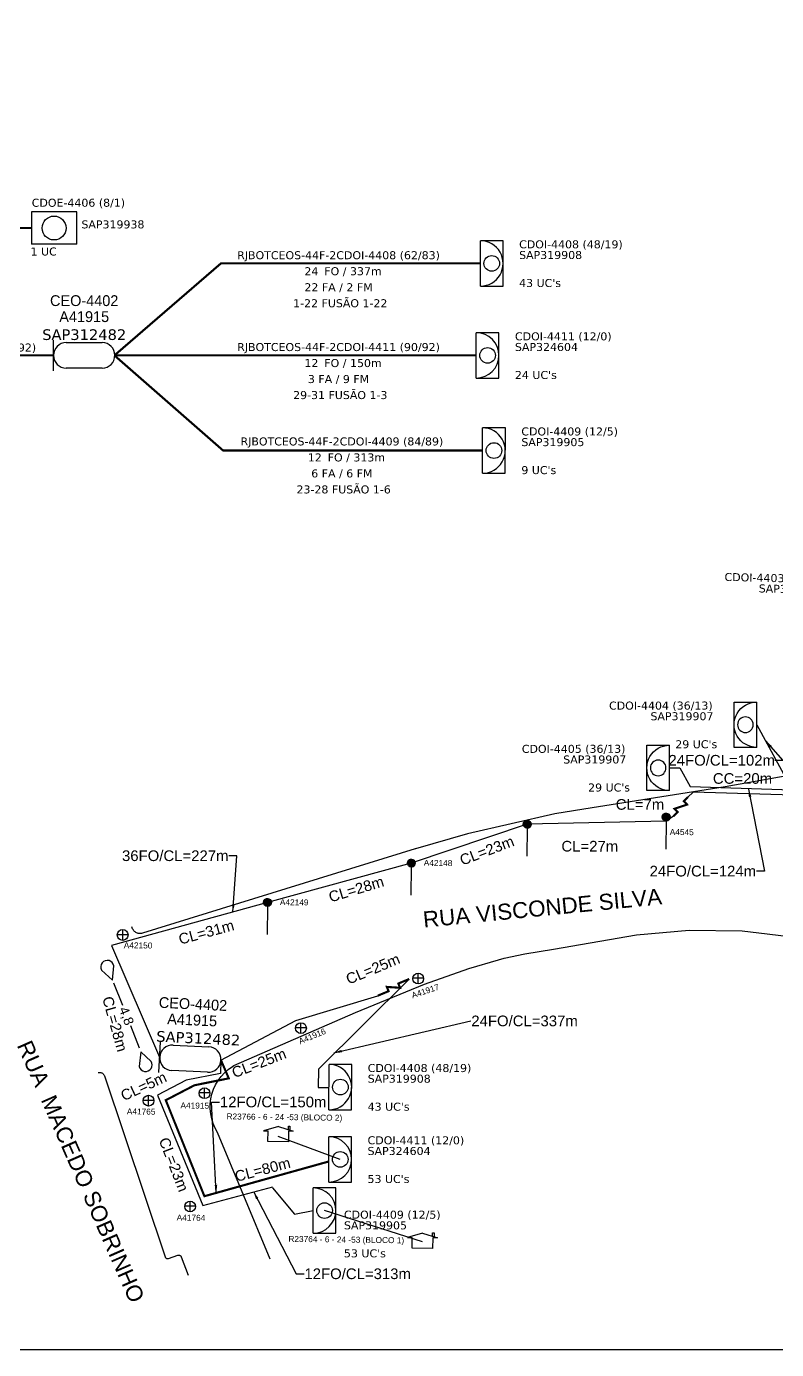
# Model space of a CAD drawing. Extents: x -89 to 749, y 705 to 1299.
# Drawn here: x 402.1 to 589.5, y 705 to 1035.7 of the extents above; entities that cross this region are included whole.
import ezdxf
from ezdxf.enums import TextEntityAlignment as Align

# ---------------------------------------------------------------- set-up
doc = ezdxf.new("R2010")
doc.units = 0
doc.linetypes.add('DIVIDE', pattern=[1.25, 0.5, -0.25, 0, -0.25, 0, -0.25])
for name, color, linetype in [('CAP a instalar', 1, 'Continuous'), ('CD a instalar', 1, 'Continuous'), ('CDO_INTERIOR', 255, 'Continuous'), ('CDOE', 1, 'Continuous'), ('CEO', 1, 'Continuous'), ('GIR_LV_EDIFICIOS', 7, 'Continuous'), ('label_cabos', 7, 'Continuous'), ('LAYOUT', 7, 'Continuous'), ('LEGENDAS_INFRAESTRUTURAS', 7, 'Continuous'), ('MUB_QUADRAS', 253, 'Continuous'), ('NOS_DE_INFRAESTRUTURA', 7, 'Continuous'), ('SEGMENTO_texto', 7, 'Continuous')]:
    doc.layers.add(name, color=color, linetype=linetype)
doc.layers.add('Texto_Cabos', color=1, linetype='Continuous', lineweight=20)
doc.styles.add('ARIAL', font='arial.ttf')
doc.styles.add('siredit', font='verdana.ttf')
doc.styles.get("Standard").update_dxf_attribs({"font": 'arial.ttf'})
doc.styles.add('Style-font000', font='font000.shx')
doc.linetypes.add('FENCELINE1', pattern='A,0.25,-0.1,[133,ltypeshp.shx,S=0.1,R=0,X=-0.1,Y=0],-0.1,1', length=1.45)
doc.dimstyles.get("Standard").update_dxf_attribs({"dimtxt": 0.18, "dimasz": 0.18, "dimexe": 0.18, "dimexo": 0.0625, "dimgap": 0.09, "dimtad": 0, "dimtih": 1, "dimtoh": 1, "dimdec": 4, "dimzin": 0, "dimdsep": 46, "dimtxsty": 'Standard', "dimcen": 0.09, "dimadec": 0, "dimazin": 0, "dimtfac": 1, "dimtdec": 4, "dimtofl": 0, "dimtmove": 0, "dimatfit": 3, "dimfxl": 0, "dimtolj": 1, "dimtzin": 0, "dimarcsym": 0})

# ---------------------------------------------------------------- blocks, each defined once
blk = doc.blocks.new('*X36')
at = {"color": 0}
for p, q in [((-0.679997, 0.416018), (-0.018018, 1.077997)), ((-0.679809, 0.433884), (-0.035884, 1.077809)), ((-0.679715, 0.398622), (-0.000622, 1.077715)), ((-0.67911, 0.452261), (-0.054261, 1.07711)), ((-0.678999, 0.381661), (0.016339, 1.076999)), ((-0.677877, 0.365105), (0.032895, 1.075877)), ((-0.677853, 0.471196), (-0.073196, 1.075853)), ((-0.676376, 0.348929), (0.049071, 1.074376)), ((-0.675978, 0.490748), (-0.092748, 1.073978)), ((-0.674518, 0.333109), (0.064891, 1.072518)), ((-0.673417, 0.510987), (-0.112987, 1.071417)), ((-0.672323, 0.317627), (0.080373, 1.070323)), ((-0.67008, 0.532002), (-0.134002, 1.06808)), ((-0.669809, 0.302463), (0.095537, 1.067809)), ((-0.666991, 0.287604), (0.110396, 1.064991)), ((-0.665856, 0.553903), (-0.155903, 1.063856)), ((-0.663883, 0.273034), (0.124966, 1.061883)), ((-0.660603, 0.576834), (-0.178834, 1.058603)), ((-0.660497, 0.258742), (0.139258, 1.058497)), ((-0.656846, 0.244715), (0.153285, 1.054846)), ((-0.654125, 0.600989), (-0.202989, 1.052125)), ((-0.652938, 0.230945), (0.167055, 1.050938)), ((-0.648783, 0.217422), (0.180578, 1.046783)), ((-0.646156, 0.626637), (-0.228637, 1.044156)), ((-0.64439, 0.204138), (0.193862, 1.04239)), ((-0.639766, 0.191085), (0.206915, 1.037766)), ((-0.636298, 0.654172), (-0.256172, 1.034298)), ((-0.634917, 0.178256), (0.219744, 1.032917)), ((-0.62985, 0.165645), (0.232355, 1.02785)), ((-0.624571, 0.153247), (0.244753, 1.022571)), ((-0.623925, 0.684222), (-0.286222, 1.021925)), ((-0.619084, 0.141056), (0.256944, 1.017084)), ((-0.613395, 0.129067), (0.268933, 1.011395)), ((-0.607932, 0.717893), (-0.319893, 1.005932)), ((-0.607508, 0.117277), (0.280723, 1.005508)), ((-0.601426, 0.10568), (0.29232, 0.999426)), ((-0.595154, 0.094275), (0.303725, 0.993154)), ((-0.588694, 0.083057), (0.314943, 0.986694)), ((-0.58596, 0.757543), (-0.359543, 0.98396)), ((-0.58205, 0.072024), (0.325976, 0.98005)), ((-0.575224, 0.061172), (0.336828, 0.973224)), ((-0.568219, 0.0505), (0.3475, 0.966219)), ((-0.561036, 0.040005), (0.357995, 0.959036)), ((-0.553678, 0.029685), (0.368315, 0.951678)), ((-0.550397, 0.810783), (-0.412783, 0.948397)), ((-0.546146, 0.01954), (0.37846, 0.944146)), ((-0.538442, 0.009566), (0.388434, 0.936442)), ((-0.530567, -0.000236), (0.398236, 0.928567)), ((-0.522522, -0.009869), (0.407869, 0.920522)), ((-0.514308, -0.019333), (0.417333, 0.912308)), ((-0.505925, -0.028628), (0.426628, 0.903925)), ((-0.497375, -0.037756), (0.435756, 0.895375)), ((-0.488657, -0.046715), (0.444715, 0.886657)), ((-0.479772, -0.055508), (0.453508, 0.877772)), ((-0.470719, -0.064133), (0.462133, 0.868719)), ((-0.461499, -0.07259), (0.47059, 0.859499)), ((-0.45211, -0.080879), (0.478879, 0.85011)), ((-0.442553, -0.089), (0.487, 0.840553)), ((-0.432826, -0.096951), (0.494951, 0.830826)), ((-0.422929, -0.104731), (0.502731, 0.820929)), ((-0.41286, -0.11234), (0.51034, 0.81086)), ((-0.402619, -0.119776), (0.517776, 0.800619)), ((-0.392202, -0.127037), (0.525037, 0.790202)), ((-0.381609, -0.134122), (0.532122, 0.779609)), ((-0.370838, -0.141028), (0.539028, 0.768838)), ((-0.359886, -0.147754), (0.545754, 0.757886)), ((-0.348751, -0.154296), (0.552296, 0.746751)), ((-0.337429, -0.160652), (0.558652, 0.735429)), ((-0.325919, -0.16682), (0.56482, 0.723919)), ((-0.314215, -0.172794), (0.570794, 0.712215)), ((-0.302316, -0.178572), (0.576572, 0.700316)), ((-0.290215, -0.184149), (0.582149, 0.688215)), ((-0.27791, -0.189522), (0.587522, 0.67591)), ((-0.265395, -0.194684), (0.592684, 0.663395)), ((-0.252664, -0.199631), (0.597631, 0.650664)), ((-0.239711, -0.204356), (0.602356, 0.637711)), ((-0.226531, -0.208853), (0.606853, 0.624531)), ((-0.213115, -0.213115), (0.611115, 0.611115)), ((-0.199456, -0.217134), (0.615134, 0.597456)), ((-0.185546, -0.220901), (0.618901, 0.583546)), ((-0.171373, -0.224406), (0.622406, 0.569373)), ((-0.156929, -0.22764), (0.62564, 0.554929)), ((-0.1422, -0.230589), (0.628589, 0.5402)), ((-0.127174, -0.23324), (0.63124, 0.525174)), ((-0.111836, -0.23558), (0.63358, 0.509836)), ((-0.096169, -0.23759), (0.63559, 0.494169)), ((-0.080154, -0.239253), (0.637253, 0.478154)), ((-0.06377, -0.240547), (0.638547, 0.46177)), ((-0.046993, -0.241448), (0.639448, 0.444993)), ((-0.029795, -0.241927), (0.639927, 0.427795)), ((-0.012144, -0.241953), (0.639953, 0.410144)), ((0.006, -0.241488), (0.639488, 0.392)), ((0.024679, -0.240486), (0.638486, 0.373321)), ((0.043948, -0.238895), (0.636895, 0.354052)), ((0.063871, -0.236649), (0.634649, 0.334129)), ((0.084528, -0.23367), (0.63167, 0.313472)), ((0.106018, -0.229858), (0.627858, 0.291982)), ((0.12847, -0.225084), (0.623084, 0.26953)), ((0.152051, -0.21918), (0.61718, 0.245949)), ((0.176993, -0.211916), (0.609916, 0.221007)), ((0.203627, -0.20296), (0.60096, 0.194373)), ((0.232456, -0.191808), (0.589808, 0.165544)), ((0.264325, -0.177617), (0.575617, 0.133675)), ((0.300865, -0.158754), (0.556754, 0.097135)), ((0.346227, -0.13107), (0.52907, 0.051773)), ((0.43272, -0.062254), (0.460254, -0.03472))]:
    blk.add_line(p, q, dxfattribs=at)
blk = doc.blocks.new('PTPT')
at = {"color": 0}
blk.add_line((-0.0000002, -0.0000024), (-0.0000002, -0.0000498), dxfattribs=at)
blk.add_circle((-0.0000002, 0.0000042), 0.0000066, dxfattribs=at)
at = {"color": 0, "xscale": 1e-05, "yscale": 1e-05, "zscale": 1e-05}
blk.add_blockref('*X36', (0, 0), dxfattribs=at)
blk = doc.blocks.new('LVLV')
for p, q in [((0, 0.0000254), (-0.0000251, 0.000018)), ((0, 0.0000254), (0.0000251, 0.000018)), ((0.0000169, 0.0000264), (0.0000195, 0.0000264)), ((0.0000169, 0.0000205), (0.0000169, 0.0000264)), ((0.0000195, 0.0000264), (0.0000195, 0.0000198)), ((-0.0000251, 0.000018), (-0.0000173, 0.000018)), ((-0.0000172, 0), (-0.0000172, 0.0000179)), ((0.0000172, 0), (-0.0000172, 0)), ((0.0000251, 0.000018), (0.0000172, 0.000018)), ((0.0000172, 0.000018), (0.0000172, 0))]:
    blk.add_line(p, q)
blk = doc.blocks.new('CDO_INTERIOR')
at = {"layer": 'CDO_INTERIOR'}
for p, q in [((0.1674, 0.1672), (0.0001, 0.1673)), ((0.1672, -0.1674), (0.1674, 0.1672)), ((-0.0001, -0.1673), (0.1672, -0.1674))]:
    blk.add_line(p, q, dxfattribs=at)
blk.add_lwpolyline([(-0.0001, -0.1673), (0.0001, 0.1673)], dxfattribs=at)
blk.add_circle((0.0837, 0), 0.0577, dxfattribs=at)
blk.add_arc((0, 0), 0.1673, 269.97241, 89.97241, dxfattribs=at)
at = {"layer": 'CDO_INTERIOR', "flags": 1}
for tag, height, style, p in [('ID', 0.0591, 'siredit', (0.0003, 0.5506)), ('FIBRAS_FUSIONADAS', 0.0591, 'Style-font000', (0.0002, 0.3734)), ('FIBRAS_RESERVA', 0.0591, 'Style-font000', (0.0001, 0.275)), ('COORX', 0.0394, 'siredit', (0, 0)), ('COORY', 0.0394, 'siredit', (0, 0))]:
    blk.add_attdef(tag, text='', height=height, rotation=359.97241, dxfattribs=dict(at, style=style)).set_placement(p, align=Align.MIDDLE_LEFT)
at = {"layer": 'CDO_INTERIOR', "style": 'siredit'}
for tag, height, p in [('Nº_UCs', 0.0591, (0.0002, 0.4719)), ('CDO', 0.0591, (0.2855, 0.141)), ('SPLITER_32_1', 0.0512, (1.0813, 0.1407)), ('TIPO_CDO', 0.0591, (0.2855, 0.0623)), ('NºRAISER', 0.0394, (0.2854, -0.0164)), ('SPLITER_32_2', 0.0512, (1.0813, 0.0619)), ('SPLITER_32_3', 0.0512, (1.0812, -0.0168)), ('NºPP', 0.0394, (0.2854, -0.0952)), ('SPLITER_4/8_1', 0.0512, (1.0812, -0.0956)), ('SPLITER_32_4', 0.0394, (0.2853, -0.1739)), ('SPLITER_4/8_2', 0.0512, (1.0811, -0.1743)), ('SPLITER_4/8_3', 0.0512, (1.0811, -0.253)), ('SPLITER_4/8_4', 0.0512, (1.0811, -0.3318))]:
    blk.add_attdef(tag, text='', height=height, rotation=359.97241, dxfattribs=at).set_placement(p, align=Align.MIDDLE_LEFT)

msp = doc.modelspace()

# ---------------------------------------------------------------- linework, layer by layer
at = {"color": 4}
msp.add_line((480.52, 752.55), (465.03, 758.24), dxfattribs=at)
msp.add_lwpolyline([(-89.32, 705.02), (749.25, 705.02), (749.25, 1299.02), (-89.32, 1299.02), (-89.32, 705.02)])
at = {"color": 7}
for points in [[(424.83, 808.8), (427.5, 808.8)], [(426.17, 807.3), (426.17, 810)], [(498.67, 797.9), (501.35, 797.9)], [(500.01, 796.4), (500.01, 799.1)], [(469.37, 785.52), (472.05, 785.52)], [(470.71, 784.02), (470.71, 786.71)], [(431.3, 767.38), (433.98, 767.38)], [(432.64, 765.88), (432.64, 768.57)], [(445.3, 769.24), (447.97, 769.24)], [(446.63, 767.74), (446.63, 770.43)], [(441.69, 740.93), (444.37, 740.93)], [(443.03, 739.43), (443.03, 742.13)]]:
    msp.add_lwpolyline(points, dxfattribs=at)
at = {"color": 4}
msp.add_lwpolyline([(501.12, 731.91), (476.61, 739.76)], dxfattribs=at)
at = {"color": 7}
for centre in [(426.17, 808.65), (500.01, 797.75), (470.71, 785.37), (432.64, 767.23), (446.63, 769.09), (443.03, 740.78)]:
    msp.add_circle(centre, 1.35, dxfattribs=at)
at = {"layer": 'CAP a instalar', "color": 5, "linetype": 'Continuous', "ltscale": 0.05, "const_width": 0.533}
msp.add_lwpolyline([(289.22, 1029.54), (334.89, 953.52), (408.89, 953.52)], dxfattribs=at)
at = {"layer": 'CAP a instalar', "color": 0, "linetype": 'Continuous', "ltscale": 0.05, "const_width": 0.533}
for points in [[(424.11, 953.52), (450.71, 976.51), (515.55, 976.51)], [(424.11, 953.52), (451.27, 929.74), (516.11, 929.74)]]:
    msp.add_lwpolyline(points, dxfattribs=at)
at = {"layer": 'CAP a instalar', "color": 1, "linetype": 'Continuous', "ltscale": 0.05, "const_width": 0.533}
msp.add_lwpolyline([(424.11, 953.52), (514.52, 953.52)], dxfattribs=at)
at = {"layer": 'CAP a instalar', "color": 7, "linetype": 'FENCELINE1', "ltscale": 0.05}
for points in [[(563.81, 838.33), (561.95, 837.12), (527.23, 836.33), (498.29, 826.61), (462.35, 816.78), (423.34, 806.01), (435.41, 778.1)], [(450.73, 777.36), (469.46, 787.29), (489.9, 793.47)]]:
    msp.add_lwpolyline(points, dxfattribs=at)
at = {"layer": 'CAP a instalar', "color": 7, "linetype": 'Continuous', "ltscale": 0.05}
for points in [[(450.73, 777.36), (450.6, 774.05), (450.6, 774.05), (442.04, 772.32), (434.87, 768.59), (446.18, 741.06), (463.67, 745.7)], [(463.59, 745.43), (469.09, 738.87)], [(469.09, 738.87), (473.77, 739.76)]]:
    msp.add_lwpolyline(points, dxfattribs=at)
at = {"layer": 'CAP a instalar', "linetype": 'Continuous', "ltscale": 0.05, "const_width": 0.533}
msp.add_lwpolyline([(450.73, 777.36), (452.68, 772.81), (452.68, 772.81), (444.11, 771.08), (436.94, 767.35), (446.59, 743.35), (477.77, 752.06)], dxfattribs=at)
at = {"layer": 'CD a instalar', "color": 0, "linetype": 'Continuous', "const_width": 0.533}
msp.add_lwpolyline([(289.22, 1029.54), (334.89, 985.36), (403.36, 985.36)], dxfattribs=at)
at = {"layer": 'CD a instalar', "color": 7, "linetype": 'Continuous'}
for points in [[(584.59, 861.21), (592.87, 845.98), (620.95, 849.47), (620.95, 849.47), (620.95, 849.47), (628.25, 847.65)], [(562.8, 850.41), (565.41, 850.41), (568, 845.76), (593.41, 844.95), (620.81, 848.05), (628.25, 847.65)], [(628.25, 847.65), (593.66, 843.57), (568.7, 844.31), (567.4, 843.11)], [(497.76, 797.64), (475.09, 775.07), (475, 770.53), (477.72, 770.53)]]:
    msp.add_lwpolyline(points, dxfattribs=at)
at = {"layer": 'CDO_INTERIOR', "color": 1}
for p, q in [((520.19, 959.18), (514.52, 959.18)), ((520.18, 947.85), (520.19, 959.18)), ((514.51, 947.85), (520.18, 947.85)), ((483.36, 758.22), (477.69, 758.22)), ((483.35, 746.88), (483.36, 758.22)), ((477.69, 746.89), (483.35, 746.88))]:
    msp.add_line(p, q, dxfattribs=at)
at = {"layer": 'CDO_INTERIOR', "color": 7}
for p, q in [((479.44, 745.43), (473.78, 745.43)), ((479.44, 734.09), (479.44, 745.43)), ((473.77, 734.09), (479.44, 734.09))]:
    msp.add_line(p, q, dxfattribs=at)
at = {"layer": 'CDO_INTERIOR', "color": 1}
for points in [[(514.51, 947.85), (514.52, 959.18)], [(477.69, 746.89), (477.69, 758.22)]]:
    msp.add_lwpolyline(points, dxfattribs=at)
at = {"layer": 'CDO_INTERIOR', "color": 7}
msp.add_lwpolyline([(473.77, 734.09), (473.78, 745.43)], dxfattribs=at)
at = {"layer": 'CDO_INTERIOR', "color": 1}
for centre in [(517.35, 953.52), (480.52, 752.55)]:
    msp.add_circle(centre, 1.95, dxfattribs=at)
at = {"layer": 'CDO_INTERIOR', "color": 7}
msp.add_circle((476.61, 739.76), 1.95, dxfattribs=at)
at = {"layer": 'CDO_INTERIOR', "color": 1}
for centre in [(514.52, 953.52), (477.69, 752.55)]:
    msp.add_arc(centre, 5.67, 269.9724, 89.9724, dxfattribs=at)
at = {"layer": 'CDO_INTERIOR', "color": 7}
msp.add_arc((473.77, 739.76), 5.67, 269.9724, 89.9724, dxfattribs=at)
at = {"layer": 'CDOE', "color": 0}
for p, q in [((414.7, 989.38), (403.36, 989.38)), ((403.36, 989.38), (403.36, 981.33)), ((414.7, 981.33), (414.7, 989.38)), ((414.7, 981.33), (403.36, 981.33))]:
    msp.add_line(p, q, dxfattribs=at)
msp.add_circle((409.03, 985.36), 2.99, dxfattribs=at)
at = {"layer": 'CEO', "color": 5}
for p, q in [((412.08, 956.71), (421.04, 956.71)), ((421.04, 950.32), (412.08, 950.32)), ((438.76, 781.13), (447.7, 780.7)), ((447.39, 774.33), (438.45, 774.76))]:
    msp.add_line(p, q, dxfattribs=at)
for points in [[(408.89, 949.67), (408.89, 957.36)], [(435.23, 774.26), (435.6, 781.95)]]:
    msp.add_lwpolyline(points, dxfattribs=at)
for centre, start, end in [((412.08, 953.52), 90, 270), ((421.04, 953.52), 270, 90), ((438.6, 777.95), 87.2192, 267.2192), ((447.54, 777.51), 267.2192, 87.2192)]:
    msp.add_arc(centre, 3.19, start, end, dxfattribs=at)
at = {"layer": 'LAYOUT', "color": 5, "linetype": 'DIVIDE', "const_width": 0.533}
msp.add_lwpolyline([(563.81, 838.33), (564.84, 839.37), (564.03, 840.19), (567.18, 841.25), (566.37, 842.07), (567.4, 843.11)], dxfattribs=at)
at = {"layer": 'LAYOUT'}
for points in [[(423.63, 797.37), (423.97, 800.91, 1.175638), (420.9, 799.87), (423.63, 797.37)], [(430.67, 779.45), (430.31, 775.76, 1.175638), (433.29, 777.05), (430.67, 779.45)]]:
    msp.add_lwpolyline(points, format="xyb", dxfattribs=at)
at = {"layer": 'LAYOUT', "color": 5, "const_width": 0.533}
msp.add_lwpolyline([(489.9, 793.47), (492.61, 794.6), (492.18, 795.67), (495.48, 795.44), (495.05, 796.51), (497.76, 797.64)], dxfattribs=at)
at = {"layer": 'LAYOUT'}
for points in [[(423.9, 796.65), (426.09, 791.07)], [(428.09, 786.01), (430.27, 780.42)]]:
    msp.add_lwpolyline(points, dxfattribs=at)
at = {"layer": 'MUB_QUADRAS', "color": 4, "linetype": 'Continuous'}
for points in [[(645.49, 854.82), (635.28, 856.11), (576.72, 845.65), (543.45, 840.39), (534.18, 838.96), (512.36, 833.89), (499.33, 830.16), (499.28, 830.16), (431.09, 809.09), (430.89, 809.04), (430.68, 809.01), (430.48, 809), (430.26, 809.01), (430.05, 809.05), (429.85, 809.11), (429.66, 809.19), (429.48, 809.29), (429.3, 809.4), (429.14, 809.53), (429, 809.69), (428.86, 809.85), (428.76, 810.03), (428.66, 810.21), (428.47, 810.66)], [(463, 727.6), (449.9, 759.28), (449.29, 760.37), (448.8, 761.52), (448.41, 762.7), (448.17, 763.93), (448.05, 765.18), (448.06, 766.42), (448.2, 767.68), (448.48, 768.89), (448.88, 770.08), (449.4, 771.21), (450.02, 772.29), (450.77, 773.3), (451.62, 774.22), (452.56, 775.05), (453.57, 775.77), (453.94, 776), (484.35, 789.26), (501.6, 796.39), (512.64, 800.3), (520.04, 802.47), (521.5, 802.82), (526.67, 803.95), (533.79, 805.12), (554.56, 808.66), (567.74, 809.85), (580.98, 809.66), (594.13, 808.09)], [(420.04, 774.27), (420.05, 774.27), (420.18, 774.29), (420.33, 774.31), (420.46, 774.31), (420.61, 774.29), (420.74, 774.27), (420.88, 774.21), (421, 774.16), (421.12, 774.08), (421.24, 774), (421.33, 773.91), (421.42, 773.8), (421.5, 773.69), (421.58, 773.57), (421.64, 773.44), (421.65, 773.4), (436.76, 728.21), (436.78, 728.15), (436.81, 728.09), (436.85, 728.03), (436.89, 727.97), (436.94, 727.92), (437, 727.88), (437.06, 727.84), (437.12, 727.81), (437.18, 727.79), (437.25, 727.77), (437.33, 727.76), (437.4, 727.76), (437.46, 727.76), (437.53, 727.77), (437.6, 727.79), (437.61, 727.8), (439.94, 728.61), (440.01, 728.63), (440.07, 728.64), (440.16, 728.65), (440.22, 728.65), (440.29, 728.64), (440.36, 728.63), (440.42, 728.6), (440.49, 728.57), (440.54, 728.53), (440.6, 728.49), (440.65, 728.44), (440.69, 728.39), (440.73, 728.33), (440.77, 728.27), (440.78, 728.23), (442.55, 723.6)]]:
    msp.add_lwpolyline(points, dxfattribs=at)

# ---------------------------------------------------------------- block references
at = {"layer": 'CDO_INTERIOR', "color": 0, "linetype": 'Continuous'}
ref = msp.add_blockref('CDO_INTERIOR', (515.55, 976.51), dxfattribs=dict(at, xscale=33.86666666666666, yscale=33.86666666666666, zscale=33.86666666666666))
ref.add_attrib('Nº_UCs', "43 UC's", dxfattribs={"height": 2, "rotation": 359.9724, "style": 'siredit'}).set_placement((525.22, 971.62), align=Align.MIDDLE_LEFT)
ref.add_attrib('CDO', 'CDOI-4408 (48/19)', dxfattribs={"height": 2, "rotation": 359.9724, "style": 'siredit'}).set_placement((525.22, 981.29), align=Align.MIDDLE_LEFT)
ref.add_attrib('TIPO_CDO', 'SAP319908', dxfattribs={"height": 2, "rotation": 359.9724, "style": 'siredit'}).set_placement((525.22, 978.62), align=Align.MIDDLE_LEFT)
at = {"layer": 'CDO_INTERIOR', "color": 7, "linetype": 'Continuous'}
ref = msp.add_blockref('CDO_INTERIOR', (516.11, 929.74), dxfattribs=dict(at, xscale=33.86666666666666, yscale=33.86666666666666, zscale=33.86666666666666))
ref.add_attrib('Nº_UCs', "9 UC's", dxfattribs={"height": 2, "rotation": 359.9724, "style": 'siredit'}).set_placement((525.78, 924.85), align=Align.MIDDLE_LEFT)
ref.add_attrib('CDO', 'CDOI-4409 (12/5)', dxfattribs={"height": 2, "rotation": 359.9724, "style": 'siredit'}).set_placement((525.78, 934.52), align=Align.MIDDLE_LEFT)
ref.add_attrib('TIPO_CDO', 'SAP319905', dxfattribs={"height": 2, "rotation": 359.9724, "style": 'siredit'}).set_placement((525.78, 931.85), align=Align.MIDDLE_LEFT)
at = {"layer": 'CDO_INTERIOR'}
ref = msp.add_blockref('CDO_INTERIOR', (611.57, 892.54), dxfattribs=dict(at, xscale=-33.86666666666667, yscale=33.86666666666666, zscale=33.86666666666666, rotation=358.5929788088854))
ref.add_attrib('Nº_UCs', "11 UC's", dxfattribs={"height": 2, "rotation": 358.6206, "style": 'siredit'}).set_placement((590.96, 888.15), align=Align.MIDDLE_LEFT)
ref.add_attrib('CDO', 'CDOI-4403 (12/7)', dxfattribs={"height": 2, "rotation": 358.6206, "style": 'siredit'}).set_placement((576.55, 898.16), align=Align.MIDDLE_LEFT)
ref.add_attrib('TIPO_CDO', 'SAP319905', dxfattribs={"height": 2, "rotation": 358.6206, "style": 'siredit'}).set_placement((585.1, 895.29), align=Align.MIDDLE_LEFT)
ref = msp.add_blockref('CDO_INTERIOR', (584.59, 861.21), dxfattribs=dict(at, xscale=-33.86666666666666, yscale=33.86666666666666, zscale=33.86666666666666))
ref.add_attrib('Nº_UCs', "29 UC's", dxfattribs={"height": 2, "rotation": 0.0276, "style": 'siredit'}).set_placement((564.25, 856.32), align=Align.MIDDLE_LEFT)
ref.add_attrib('CDO', 'CDOI-4404 (36/13)', dxfattribs={"height": 2, "rotation": 0.0276, "style": 'siredit'}).set_placement((547.69, 865.98), align=Align.MIDDLE_LEFT)
ref.add_attrib('TIPO_CDO', 'SAP319907', dxfattribs={"height": 2, "rotation": 0.0276, "style": 'siredit'}).set_placement((558.03, 863.32), align=Align.MIDDLE_LEFT)
ref = msp.add_blockref('CDO_INTERIOR', (562.8, 850.41), dxfattribs=dict(at, xscale=-33.86666666666666, yscale=33.86666666666666, zscale=33.86666666666666))
ref.add_attrib('Nº_UCs', "29 UC's", dxfattribs={"height": 2, "rotation": 0.0276, "style": 'siredit'}).set_placement((542.46, 845.51), align=Align.MIDDLE_LEFT)
ref.add_attrib('CDO', 'CDOI-4405 (36/13)', dxfattribs={"height": 2, "rotation": 0.0276, "style": 'siredit'}).set_placement((525.9, 855.17), align=Align.MIDDLE_LEFT)
ref.add_attrib('TIPO_CDO', 'SAP319907', dxfattribs={"height": 2, "rotation": 0.0276, "style": 'siredit'}).set_placement((536.25, 852.51), align=Align.MIDDLE_LEFT)
ref = msp.add_blockref('CDO_INTERIOR', (477.72, 770.62), dxfattribs=dict(at, xscale=33.86666666666666, yscale=33.86666666666666, zscale=33.86666666666666))
ref.add_attrib('Nº_UCs', "43 UC's", dxfattribs={"height": 2, "rotation": 359.9724, "style": 'siredit'}).set_placement((487.38, 765.73), align=Align.MIDDLE_LEFT)
ref.add_attrib('CDO', 'CDOI-4408 (48/19)', dxfattribs={"height": 2, "rotation": 359.9724, "style": 'siredit'}).set_placement((487.39, 775.4), align=Align.MIDDLE_LEFT)
ref.add_attrib('TIPO_CDO', 'SAP319908', dxfattribs={"height": 2, "rotation": 359.9724, "style": 'siredit'}).set_placement((487.39, 772.73), align=Align.MIDDLE_LEFT)
at = {"layer": 'GIR_LV_EDIFICIOS', "color": 0, "xscale": 148425.9877243647, "yscale": 148425.9877243647, "zscale": 148425.9877243647, "rotation": 359.2967459358526}
for p in [(465.03, 756.97), (501.04, 730.33)]:
    msp.add_blockref('LVLV', p, dxfattribs=at)
at = {"layer": 'NOS_DE_INFRAESTRUTURA', "color": 1}
for p, xscale, yscale, zscale, rotation in [((527.26, 835.71), 148425.9877243647, 148425.9877243647, 148425.9877243647, 359.2967018703312), ((561.98, 837.49), 148425.9877243648, 148425.9877243648, 148425.9877243648, 359.2966032332619), ((498.31, 825.99), 148425.9877243647, 148425.9877243647, 148425.9877243647, 359.2967821836005), ((462.37, 816.16), 148425.9877243647, 148425.9877243647, 148425.9877243647, 359.2968824213756)]:
    msp.add_blockref('PTPT', p, dxfattribs=dict(at, xscale=xscale, yscale=yscale, zscale=zscale, rotation=rotation))

# ---------------------------------------------------------------- texts
at = {"layer": 'CDO_INTERIOR', "color": 1, "style": 'siredit'}
for s, p in [('CDOI-4411 (12/0)', (524.19, 958.29)), ('SAP324604', (524.18, 955.63)), ("24 UC's", (524.18, 948.63)), ('CDOI-4411 (12/0)', (487.36, 757.33)), ('SAP324604', (487.36, 754.66)), ("53 UC's", (487.35, 747.66))]:
    msp.add_text(s, height=2, rotation=359.9724, dxfattribs=at).set_placement(p, align=Align.MIDDLE_LEFT)
at = {"layer": 'CDO_INTERIOR', "color": 7, "style": 'siredit'}
for s, p in [('CDOI-4409 (12/5)', (481.46, 738.74)), ('SAP319905', (481.46, 736.07)), ("53 UC's", (481.46, 729.07))]:
    msp.add_text(s, height=2, rotation=359.9724, dxfattribs=at).set_placement(p, align=Align.MIDDLE_LEFT)
at = {"layer": 'CDOE', "color": 0, "style": 'siredit'}
for s, p in [('CDOE-4406 (8/1)', (403.45, 991.68)), ('SAP319938', (415.86, 986.27)), ('1 UC', (403.16, 979.49))]:
    msp.add_text(s, height=2, dxfattribs=at).set_placement(p, align=Align.MIDDLE_LEFT)
at = {"layer": 'CEO', "color": 5}
for s, height, style, p in [('CEO-4402', 2.703, 'Style-font000', (416.56, 967.21)), ('A41915', 2.703, 'Style-font000', (416.56, 963.21)), ('SAP312482', 2.667, 'siredit', (416.56, 958.71))]:
    msp.add_text(s, height=height, dxfattribs=dict(at, style=style)).set_placement(p, align=Align.MIDDLE_CENTER)
for s, height, style, p in [('CEO-4402', 2.703, 'Style-font000', (443.74, 791.4)), ('A41915', 2.703, 'Style-font000', (443.54, 787.41)), ('   SAP312482', 2.6667, 'siredit', (443.32, 782.92))]:
    msp.add_text(s, height=height, rotation=357.2192, dxfattribs=dict(at, style=style)).set_placement(p, align=Align.MIDDLE_CENTER)
at = {"layer": 'GIR_LV_EDIFICIOS', "color": 0}
for s, p in [('R23766 - 6 - 24 -53 (BLOCO 2)', (452.11, 762.56)), ('R23764 - 6 - 24 -53 (BLOCO 1)', (467.57, 731.94))]:
    msp.add_text(s, height=1.4843, rotation=359.2967, dxfattribs=at).set_placement(p)
at = {"layer": 'label_cabos', "linetype": 'Continuous'}
for s, insert, char_height, attachment_point in [('24FO/CL=102m', (589.14, 852.3), 2.6667, 6), ('CC=20m', (588.44, 847.75), 2.667, 6), ('CL=7m', (561.48, 841.26), 2.667, 6), ('CL=27m', (549.98, 830.82), 2.667, 6), ('24FO/CL=124m', (584.43, 824.59), 2.6667, 6), ('24FO/CL=337m', (513.28, 787.15), 2.6667, 4)]:
    msp.add_mtext(s, dxfattribs=dict(at, insert=insert, char_height=char_height, attachment_point=attachment_point))
at = {"layer": 'label_cabos', "linetype": 'Continuous', "char_height": 2.667, "attachment_point": 6}
for s, insert, rotation in [('CL=23m', (523.79, 832.26), 20.9312), ('CL=28m', (491.32, 822.15), 16.9176), ('CL=31m', (453.92, 811.18), 15.1012), ('CL=25m', (495.24, 802.87), 22.5939), ('CL=28m', (426.16, 779.57), 285.7879), ('CL=25m', (466.84, 779.18), 21.1434), ('CL=5m', (436.9, 773.36), 24.8473), ('CL=23m', (441.51, 744.65), 291.2845), ('CL=80m', (468, 751.81), 14.7786)]:
    msp.add_mtext(s, dxfattribs=dict(at, insert=insert, rotation=rotation))
at = {"layer": 'label_cabos', "linetype": 'FENCELINE1', "char_height": 2.6667}
for s, insert, attachment_point in [('36FO/CL=227m', (452.61, 828.44), 6), ('12FO/CL=150m', (450.47, 766.89), 4), ('12FO/CL=313m', (471.58, 723.94), 4)]:
    msp.add_mtext(s, dxfattribs=dict(at, insert=insert, attachment_point=attachment_point))
at = {"layer": 'LAYOUT', "style": 'ARIAL'}
msp.add_text('4,8', height=2.4, rotation=291.3736, dxfattribs=at).set_placement((427.14, 788.41), align=Align.MIDDLE_CENTER)
at = {"layer": 'LEGENDAS_INFRAESTRUTURAS', "color": 1}
for s, rotation, p in [('A4545', 359.2966, (562.85, 833.66)), ('A42148', 359.2968, (501.39, 825.95)), ('A42149', 359.2969, (465.45, 816.12)), ('A42150', 359.297, (426.44, 805.35)), ('A41917', 18.544, (498.63, 792.78)), ('A41916', 22.428, (470.48, 781.3)), ('A41765', 359.2969, (427.21, 763.82)), ('A41915', 359.2969, (440.61, 765.31)), ('A41764', 359.2969, (439.66, 737.28))]:
    msp.add_text(s, height=1.484, rotation=rotation, dxfattribs=at).set_placement(p)
at = {"layer": 'SEGMENTO_texto', "color": 5}
for s, rotation, p in [('RUA VISCONDE SILVA', 5.5901, (501.41, 810.49)), ('RUA  MACEDO SOBRINHO', 293.716, (399.66, 781.11))]:
    msp.add_text(s, height=4, rotation=rotation, dxfattribs=at).set_placement(p)
at = {"layer": 'Texto_Cabos', "color": 0, "style": 'siredit'}
for s, p in [('RJBOTCEOS-44F-2CDOI-4408 (62/83)', (480.1, 978.56)), ('22 FA / 2 FM', (480.1, 970.56)), (' 1-22 FUSÃO 1-22', (480.1, 966.56)), ('RJBOTCEOS-44F-2CDOI-4409 (84/89)', (480.94, 932.02))]:
    msp.add_text(s, height=2, dxfattribs=at).set_placement(p, align=Align.MIDDLE_CENTER)
for s, p in [('24', (475.07, 974.56)), ('FO /', (482.08, 974.56)), ('12', (475.92, 928.02)), ('FO /', (482.93, 928.02))]:
    msp.add_text(s, height=2, dxfattribs=at).set_placement(p, align=Align.MIDDLE_RIGHT)
for s, p in [('337m', (482.97, 974.56)), ('313m', (483.82, 928.02))]:
    msp.add_text(s, height=2, dxfattribs=at).set_placement(p, align=Align.MIDDLE_LEFT)
at = {"layer": 'Texto_Cabos', "style": 'siredit'}
msp.add_text('RJBOTCEOS-44F-2CEO-4402 (62/89+90+91+92)', height=2, dxfattribs=at).set_placement((371.13, 955.49), align=Align.MIDDLE_CENTER)
at = {"layer": 'Texto_Cabos', "color": 1, "style": 'siredit'}
for s, p in [('RJBOTCEOS-44F-2CDOI-4411 (90/92)', (480.1, 955.61)), ('3 FA / 9 FM', (480.1, 947.61)), (' 29-31 FUSÃO 1-3', (480.1, 943.61))]:
    msp.add_text(s, height=2, dxfattribs=at).set_placement(p, align=Align.MIDDLE_CENTER)
for s, p in [('12', (475.07, 951.61)), ('FO /', (482.08, 951.61))]:
    msp.add_text(s, height=2, dxfattribs=at).set_placement(p, align=Align.MIDDLE_RIGHT)
msp.add_text('150m', height=2, dxfattribs=at).set_placement((482.97, 951.61), align=Align.MIDDLE_LEFT)
at = {"layer": 'Texto_Cabos', "color": 7, "style": 'siredit'}
for s, p in [('6 FA / 6 FM', (480.94, 924.02)), (' 23-28 FUSÃO 1-6', (480.94, 920.02))]:
    msp.add_text(s, height=2, dxfattribs=at).set_placement(p, align=Align.MIDDLE_CENTER)

# ---------------------------------------------------------------- leaders
at = {"layer": 'label_cabos', "annotation_type": 0, "has_hookline": 1}
for points, hookline_direction, text_width in [([(586.79, 857.17), (591.11, 852.3), (589.11, 852.3)], 1, 26.26), ([(582.57, 845.12), (586.52, 824.59), (584.52, 824.59)], 1, 26.26), ([(453.69, 814.31), (454.7, 828.44), (452.7, 828.44)], 1, 26.21), ([(478.94, 779.17), (513.19, 787.15)], 0, 26.26), ([(449.57, 744.18), (448.38, 766.89), (450.38, 766.89)], 0, 25.96), ([(458.86, 744.52), (469.49, 723.94), (471.49, 723.94)], 0, 25.96)]:
    msp.add_leader(points, dimstyle='Standard', override={"dimasz": 2, "dimtad": 0}, dxfattribs=dict(at, hookline_direction=hookline_direction, text_width=text_width))

doc.saveas('drawing.dxf')
